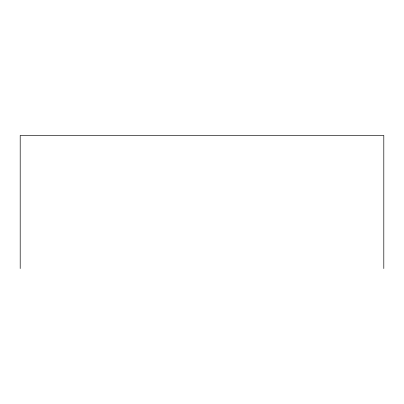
<?xml version="1.0" encoding="UTF-8"?>
<svg xmlns="http://www.w3.org/2000/svg" width="404" height="404" viewBox="0 0 404 404"><rect width="100%" height="100%" fill="white"/><g stroke="black" fill="none" stroke-linecap="round" stroke-linejoin="round"><path stroke-width="0.61" d="M383.8 268.549L383.8 135.451L20.2 135.451L20.2 268.549"/></g></svg>
